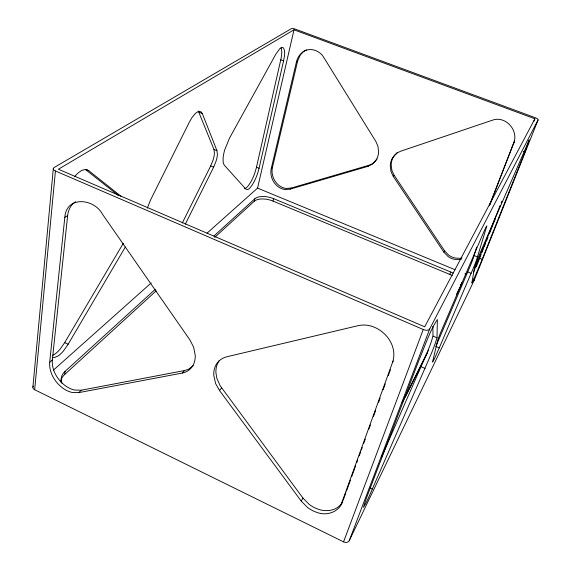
<?xml version="1.0" encoding="UTF-8"?>
<svg xmlns="http://www.w3.org/2000/svg" width="571" height="571" viewBox="0 0 571 571"><rect width="100%" height="100%" fill="white"/><g stroke="black" fill="none" stroke-linecap="round" stroke-linejoin="round"><path stroke-width="0.86" d="M437.008 337.818L437.365 319.553C429.792 330.845 424.71 346.676 419.071 359.923L366.018 499.225L363.42 507.348L365.64 503.758A22.283 0.956 -66.7 0 0 368.93 496.841L431.262 353.777A27.958 1.199 -67 0 0 434.909 344.392L437.008 337.818L433.018 336.098L432.854 326.391M49.691 362.3C48.913 372.849 55.244 382.927 63.716 388.772A21.063 14.025 45.1 0 0 71.946 392.42L78.734 392.634L182.306 373.056C186.696 372.249 190.657 369.508 192.891 365.633A30.277 21.855 43.1 0 0 195.268 355.412L193.605 347.061L189.829 339.816L102.43 214.154C94.072 198.387 66.25 195.489 64.801 217.451L49.691 362.3L52.325 360.001L67.649 215.538C68.227 210.121 70.775 204.604 75.565 201.713M52.325 360.001C51.526 370.508 57.814 380.572 66.265 386.396A20.977 14.018 45.2 0 0 74.466 390.014L81.239 390.221L184.561 370.543L188.516 369.266L193.234 365.683M32.89 387.202L53.296 168.688M34.66 389.722L55.43 170.979A5.103 2.441 6.5 0 1 54.245 167.453L291.189 28.771A3.148 1.035 14 0 1 295.207 29.1L535.441 117.762A3.39 1.156 19.3 0 1 538.075 119.96L474.158 280.404L349.238 540.716A4.611 3.512 26.5 0 1 343.549 541.85L34.66 389.722A4.39 2.905 0.3 0 1 33.325 386.096M433.018 336.098L430.984 342.693A27.936 1.328 -67 0 1 427.358 352.071L381.592 457.021M60.812 381.999A21.163 14.125 3 0 1 64.687 374.462L65.051 371.393L155.298 289.304M306.548 49.863C301.524 51.947 297.648 56.465 296.47 61.789L271.275 168.459C269.619 175.618 272.995 183.541 279.205 187.424A14.011 11.82 47.7 0 0 285.05 189.529L290.147 189.137L367.974 166.339L372.349 164.162L377.053 159.038M303.165 51.868L300.11 55.266L297.648 60.997L272.446 167.439C270.79 174.576 274.144 182.484 280.34 186.36A13.975 11.798 47.7 0 0 286.178 188.451L291.26 188.059L368.923 165.269L371.864 164.034L374.669 161.957M244.359 188.623L245.052 188.516A14.218 4.218 -67.9 0 0 247.8 186.353C252.196 180.814 254.794 174.034 256.479 167.224L281.189 57.892L281.831 52.04L281.139 47.586M283.58 60.883C284.251 56.679 285.8 51.711 283.387 47.828L281.788 47.457L279.804 48.685L275.864 54.138L229.506 138.139L224.717 149.859A21.056 6.816 -68.4 0 0 223.083 158.174L223.19 162.642L224.182 165.04L245.958 189.222L247.65 189.593A14.225 4.175 -67.9 0 0 250.383 187.424C254.773 181.871 257.371 175.09 259.07 168.281L283.58 60.883L280.789 59.827M214.725 237.365L254.209 201.292L254.773 198.829A14.596 7.223 13.6 0 1 273.595 198.651L450.69 271.996A15.41 7.823 20.6 0 1 453.181 273.166M207.052 233.154L257.564 188.116L294.008 29.813L534.899 118.789L533.914 121.273M254.209 201.292A14.575 7.245 13.6 0 1 273.002 201.085L273.595 198.651M341.572 503.315L392.52 362.414C399.479 342.35 377.859 320.831 357.753 325.748L226.766 356.796C222.212 357.86 218.165 360.858 215.931 364.983A30.863 22.69 38.9 0 0 213.768 375.361L215.61 383.548L219.492 390.507L301.224 501.088L307.519 507.455A22.647 15.831 32.8 0 0 316.691 512.33C326.755 516.384 339.688 511.966 342.764 501.003M439.242 347.932L473.716 267.178A14.789 0.535 -67.3 0 0 476.407 260.376L486.842 225.916L486.456 226.416A19.992 0.792 -67.4 0 0 484.622 229.999L440.605 332.657A16.559 0.671 -67.2 0 0 437.75 340.009L432.561 362.043L433.403 360.744A18.6 0.685 -67.1 0 0 435.402 356.611L439.242 347.932L435.844 346.461L470.347 265.8A14.782 0.592 -67.3 0 0 473.016 258.991L476.671 247.057M489.383 205.546L513.436 143.635C519.353 130.752 505.542 115.064 492.066 120.317L400.756 151.194L397.744 152.6L394.904 154.855M489.832 204.818L514.685 140.566M343.164 500.232L345.89 492.702M346.497 491.024L350.43 480.147M351.643 476.799L355.583 465.922M356.796 462.574L357.703 460.062M359.216 455.879L360.729 451.697M361.336 450.019L362.25 447.507M363.763 443.324L365.276 439.142M368.909 429.099L370.429 424.917M373.455 416.545L375.575 410.692M378.602 402.319L380.122 398.137M383.148 389.772L385.268 383.912M388.301 375.547L390.421 369.687M343.549 541.85L423.261 329.51A5.446 3.033 21.2 0 0 429.699 328.96L538.075 119.96M452.261 275.586A15.381 7.844 20.7 0 0 449.77 274.415L450.69 271.996M349.238 540.716L429.699 328.96M473.487 272.189L500.196 205.36M501.174 202.891L501.823 201.242M476.235 266.907L481.153 254.495M481.81 252.839L483.444 248.699M484.101 247.043L485.743 242.911M486.392 241.255L488.034 237.115M489.347 233.803L495.243 218.914M524.863 152.136L529.267 139.888L479.84 253.645A22.405 0.771 -67.4 0 0 476.592 261.889L474.53 267.878L471.824 283.045L472.124 282.652A15.046 0.464 -67.3 0 0 473.552 279.747L481.51 261.033L524.863 152.136L523.293 151.543M182.299 222.99L210.678 165.947L213.047 160.13A13.847 4.761 -67.9 0 0 214.425 153.285L213.975 149.488L198.265 110.924M185.275 224.267L213.64 167.167L216.009 161.35A13.854 4.718 -67.9 0 0 217.401 154.505L216.973 150.708L202.305 113.522L200.985 111.766L198.801 111.466A18.615 6.888 -68.6 0 0 194.939 113.943L191.984 117.569L189.508 121.83L150.48 200.135L147.839 206.795A15.396 5.817 -66.4 0 0 147.461 208.158M402.141 402.712L428.514 350.116M456.479 294.329L461.275 284.765A15.41 7.823 20.6 0 0 461.689 282.609M405.31 397.052L427.236 353.271M534.899 118.789L424.696 326.805L58.385 169.23L294.008 29.813M392.52 362.414L393.291 361.029M513.436 143.635L514.036 142.557M301.224 501.088L302.944 498.083L220.17 385.775L216.852 378.323L215.924 372.799A30.727 22.654 38.9 0 1 218.101 362.442L219.442 360.351M461.297 259.305L458.92 259.655L454.123 259.263A14.732 12.776 26.9 0 1 447.942 256.415L443.874 252.161L444.609 250.876L394.133 175.254L391.877 170.444L391.164 164.591A19.828 17.872 36.8 0 1 393.44 156.861L394.547 155.241M52.668 355.326L54.531 354.313A20.556 8.201 -61.6 0 0 60.112 349.152L64.709 342.593L123.307 243.275M52.825 357.603L54.409 357.553L58.014 355.99A20.577 8.122 -61.7 0 0 63.574 350.808L68.156 344.234L125.32 247.05M342.243 502.28C337.739 510.617 326.641 512.237 318.354 509.268A22.547 15.817 32.8 0 1 309.218 504.421L302.944 498.083M374.99 161.65L376.118 160.087A19.642 17.48 44.8 0 0 378.58 152.45L378.023 146.49L375.875 141.501L323.793 57.457C319.981 50.79 310.852 47.179 303.936 51.297M219.492 390.507L221.612 387.902M443.874 252.161L393.241 176.353L394.133 175.254M74.537 176.796C77.699 172.87 83.445 167.239 88.755 170.672L121.359 196.567M182.306 373.056L184.561 370.543M367.974 166.339L368.923 165.269M78.734 392.634L81.239 390.221M290.147 189.137L291.26 188.059M64.687 374.462L156.161 290.882M213.932 235.98L254.773 198.829M53.524 370.037L151.222 282.923M397.18 152.571L392.541 157.917A19.885 17.908 36.9 0 0 390.257 165.661L390.978 171.528L393.241 176.353M271.275 168.459L272.446 167.439M64.801 217.451L67.649 215.538M296.47 61.789L297.648 60.997M461.989 257.992L459.619 258.342L454.837 257.956A14.689 12.748 26.8 0 1 448.663 255.116L444.609 250.876M199.058 112.223L202.305 113.522M213.975 149.488L216.973 150.708M474.18 255.608L477.592 256.993M256.479 167.224L259.07 168.281M479.312 258.128L482.202 259.305M210.678 165.947L213.64 167.167M467.763 271.974L471.132 273.359M257.564 188.116L455.023 269.698M464.901 273.773L466.543 274.451M273.002 201.085L449.77 274.415M85.621 169.337L88.755 170.672M55.43 170.979L423.261 329.51M421.205 366.732L425.095 368.445M64.709 342.593L68.156 344.234M370.408 488.077L372.42 489.04M85.536 169.544L118.682 195.739M460.619 284.208A15.381 7.844 20.7 0 1 460.74 285.043M61.953 383.298A21.213 14.104 3.2 0 1 65.051 371.393M473.63 278.912A3.041 1.513 21.3 0 1 474.158 280.404"/></g></svg>
